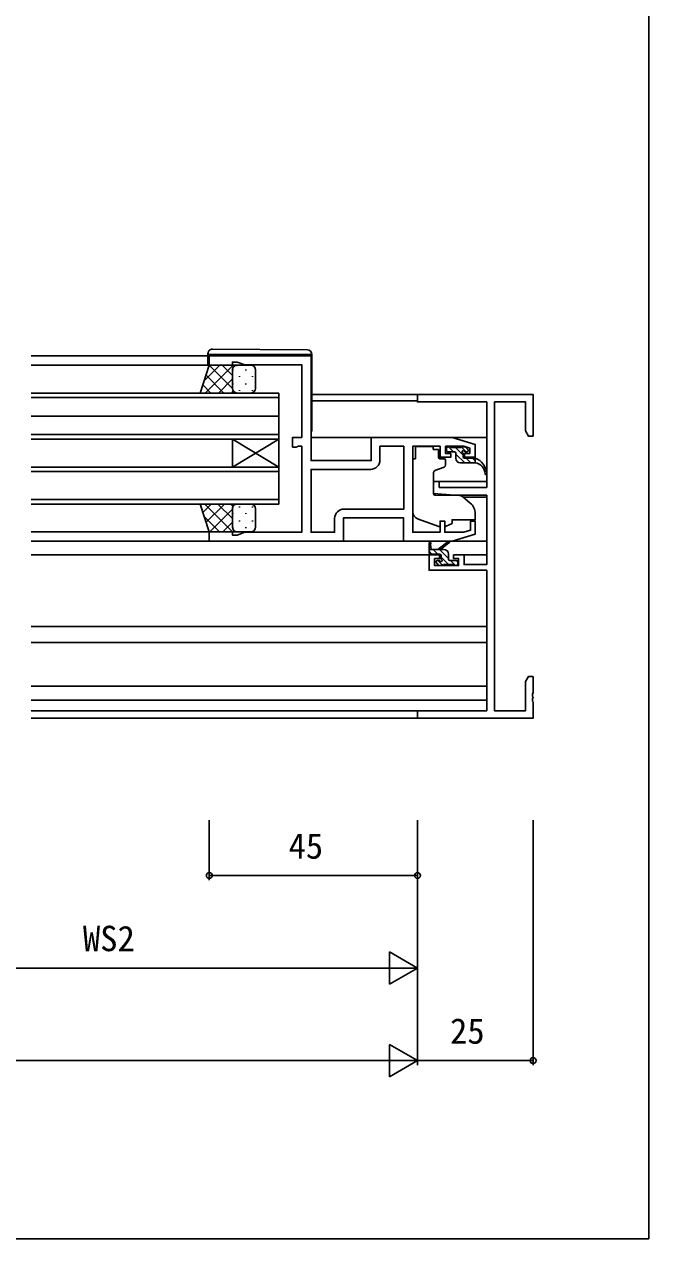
# Model space of a CAD drawing. Units: millimetres, scale not verified. Extents: x -437 to 438, y -281 to 278.
# Drawn here: x 303.2 to 438.2, y -281.1 to -18.6 of the extents above; entities that cross this region are included whole.
import ezdxf
from ezdxf.enums import TextEntityAlignment as Align

# ---------------------------------------------------------------- set-up
doc = ezdxf.new("R2010")
doc.units = ezdxf.units.MM
doc.header["$LTSCALE"] = 2
for name, color, linetype in [('0-2_YKK_11', 7, 'Continuous'), ('0-3_YKK_12', 2, 'Continuous'), ('0-4_YKK_13', 4, 'Continuous'), ('0-6_YKK_D', 6, 'Continuous'), ('0-7_YKK_ZWAK', 7, 'Continuous')]:
    doc.layers.add(name, color=color, linetype=linetype)
doc.styles.add('ＭＳ ゴシック', font='')
doc.styles.get('ＭＳ ゴシック').set_extended_font_data('MS Gothic')

msp = doc.modelspace()

# ---------------------------------------------------------------- linework, layer by layer
at = {"layer": '0-2_YKK_11'}
for points in [[(372.2, -130.3), (343.2, -130.3), (343.2, -128.3), (348.2, -128.3), (348.2, -129), (349.2, -129), (350.848, -128.4), (363.2, -128.4), (363.2, -109.8), (362.346, -109.8), (362.173, -109.9), (362, -110), (361.2, -110), (361.2, -107.9), (363.2, -107.9), (363.2, -92.2), (350.848, -92.2), (349.2, -91.6), (348.2, -91.6), (348.2, -92.3), (343.2, -92.3), (343.2, -90.3), (365.2, -90.3), (365.2, -112.9), (378.2, -112.9), (378.2, -107.9), (395.7, -107.9), (400.7, -109.4), (400.7, -112.2), (398.4, -112.2), (398.4, -111.4), (399.5, -111.4), (399.5, -110.188), (398.205, -109.8), (394.3, -109.8), (394.3, -111.4), (395.4, -111.4), (395.4, -112.2), (393.1, -112.2), (393.1, -109.8)], [(403.2, -100.23), (388.2, -100.23), (388.2, -98.6), (413.2, -98.6), (413.2, -107.6), (412.2, -107.6), (411.57, -106.509), (411.57, -100.23), (404.83, -100.23)], [(404.83, -100.23), (404.83, -166.97), (411.57, -166.97), (411.57, -160.691), (412.2, -159.6), (413.2, -159.6), (413.2, -163.142), (413.08, -163.325), (413.08, -163.875), (413.2, -164.058), (413.2, -164.142), (413.08, -164.325), (413.08, -164.875), (413.2, -165.058), (413.2, -168.6), (388.2, -168.6), (388.2, -166.97), (403.2, -166.97), (403.2, -136.6), (390.7, -136.6), (390.7, -133.3), (393, -133.3), (393, -134.1), (391.9, -134.1), (391.9, -135.6), (397.1, -135.6), (397.1, -134.1), (396, -134.1), (396, -133.3), (398.3, -133.3), (398.3, -135.4), (403.2, -135.4), (403.2, -120.4), (396.2, -120.4), (391.7, -120.006), (391.7, -117.4), (392.9, -117.4), (392.9, -118.7), (403.2, -118.7), (403.2, -100.23)], [(393.1, -109.8), (387.2, -109.8), (387.2, -128.4), (393.1, -128.4), (393.1, -126), (394.1, -126), (394.1, -128.4), (398.205, -128.4), (399.7, -127.952), (399.7, -126), (400.7, -126), (400.7, -128.8), (395.7, -130.3), (385.2, -130.3), (385.2, -125.3), (372.2, -125.3), (372.2, -130.3)], [(385.27, -109.8), (385.27, -123.4), (372.3, -123.4)], [(380.1, -112.8), (380.1, -109.8), (385.27, -109.8)], [(370.3, -125.4), (370.3, -128.4), (365.2, -128.4), (365.2, -114.8), (378.1, -114.8)]]:
    msp.add_lwpolyline(points, dxfattribs=at)
for centre, start, end in [((378.1, -112.8), 270.00001, 359.99999), ((372.3, -125.4), 90.00001, 179.99999)]:
    msp.add_arc(centre, 2, start, end, dxfattribs=at)
at = {"layer": '0-3_YKK_12'}
for p, q in [((342.9, -90.3), (304.7, -90.3)), ((343.7, -92.3), (304.7, -92.3)), ((304.7, -98.3), (358.2, -98.3)), ((358.2, -99.3), (304.7, -99.3)), ((358.2, -98.3), (358.2, -108.3)), ((388.5, -98.6), (365.4, -98.6)), ((388.2, -100), (365.4, -100)), ((358.2, -103.3), (304.7, -103.3)), ((358.2, -107.3), (304.7, -107.3)), ((304.7, -108.3), (358.2, -108.3)), ((348.2, -108.3), (348.2, -114.3)), ((358.2, -108.3), (348.2, -114.3)), ((358.2, -114.3), (348.2, -108.3)), ((358.2, -108.3), (358.2, -114.3)), ((378.7, -107.9), (365.2, -107.9)), ((403.2, -107.9), (395.627, -107.9)), ((304.7, -114.3), (358.2, -114.3)), ((358.2, -115.3), (304.7, -115.3)), ((403.2, -117.4), (391.7, -117.4)), ((304.7, -121.3), (358.2, -121.3)), ((403.2, -120.8), (398.077, -120.8)), ((343.7, -128.3), (304.7, -128.3)), ((343.7, -130.3), (304.7, -130.3)), ((391.7, -133.3), (304.7, -133.3)), ((403.2, -133.3), (397.3, -133.3)), ((403.2, -148.8), (304.7, -148.8)), ((403.2, -152.2), (304.7, -152.2)), ((403.2, -164.7), (304.7, -164.7)), ((388.5, -166.97), (304.7, -166.97)), ((388.5, -168.6), (304.7, -168.6))]:
    msp.add_line(p, q, dxfattribs=at)
msp.add_lwpolyline([(358.2, -114.3), (358.2, -122.3), (304.7, -122.3)], dxfattribs=at)
at = {"layer": '0-4_YKK_13'}
for p, q in [((343.909, -88.812), (364.409, -88.991)), ((342.9, -90), (342.9, -89.812)), ((343.404, -90), (342.9, -90)), ((342.9, -90.3), (342.9, -90)), ((342.9, -90.3), (342.9, -92.3)), ((364.904, -90), (343.404, -90)), ((365.4, -90), (365.4, -90.3)), ((365.4, -106.3), (365.4, -90)), ((345.503, -92.3), (342.048, -95.755)), ((348.332, -92.3), (342.332, -98.3)), ((346.351, -98.3), (342.488, -94.436)), ((348.2, -97.32), (343.195, -92.315)), ((348.2, -94.492), (346.008, -92.3)), ((348.2, -93.3), (348.2, -97.3)), ((348.2, -93.3), (348.2, -97.3)), ((348.29, -93.22), (348.29, -93.42)), ((348.887, -92.35), (348.837, -92.3)), ((352.2, -92.3), (349.2, -92.3)), ((351.12, -93.22), (351.12, -93.42)), ((353.2, -97.3), (353.2, -93.3)), ((343.523, -98.3), (341.781, -96.558)), ((348.2, -95.26), (345.16, -98.3)), ((348.29, -96.25), (348.29, -96.45)), ((349.705, -94.635), (349.705, -94.835)), ((351.12, -96.25), (351.12, -96.45)), ((352.535, -94.635), (352.535, -94.835)), ((348.395, -97.893), (347.989, -98.3)), ((349.18, -98.3), (349.18, -98.3)), ((349.2, -98.3), (352.2, -98.3)), ((349.705, -97.665), (349.705, -97.865)), ((352.535, -97.665), (352.535, -97.865)), ((391.6, -109.83), (387.8, -109.83)), ((387.8, -109.83), (387.8, -110.5)), ((391.6, -109.83), (391.6, -110.5)), ((394.5, -110.7), (394.5, -110.2)), ((394.8, -109.9), (395.3, -109.9)), ((394.913, -109.9), (396.013, -111)), ((395.5, -110.1), (397.6, -110.1)), ((396.46, -110.1), (398.1, -111.74)), ((397.662, -109.955), (398.707, -111)), ((397.8, -109.9), (398.4, -109.9)), ((398.612, -109.988), (399.112, -110.488)), ((387.8, -112.5), (387.2, -112.5)), ((387.2, -124.055), (387.2, -112.5)), ((387.8, -111.5), (387.8, -110.5)), ((387.8, -112.5), (387.8, -111.5)), ((391.6, -110.5), (392.77, -110.5)), ((392.77, -111.5), (392.77, -110.5)), ((392.77, -111.5), (392.77, -112.2)), ((393.07, -112.5), (394, -112.5)), ((394.3, -112.8), (394.3, -113.85)), ((396.2, -111), (394.8, -111)), ((396.5, -111.3), (396.5, -112.4)), ((396.5, -111.487), (398.413, -113.4)), ((398.1, -111.461), (398.1, -112.1)), ((398.4, -112.4), (400.7, -112.4)), ((398.9, -111), (398.561, -111)), ((398.76, -112.4), (399.76, -113.4)), ((400.107, -112.4), (400.7, -112.993)), ((391.7, -115.496), (391.7, -120.103)), ((393.971, -114.32), (391.971, -115.048)), ((391.917, -120.402), (397.303, -120.449)), ((397.937, -120.683), (399.628, -122.102)), ((343.623, -122.3), (341.806, -124.117)), ((348.232, -128.3), (342.232, -122.3)), ((346.451, -122.3), (342.513, -126.239)), ((348.2, -125.44), (345.06, -122.3)), ((348.355, -122.766), (347.889, -122.3)), ((348.2, -127.3), (348.2, -123.3)), ((348.2, -127.3), (348.2, -123.3)), ((349.2, -122.3), (352.2, -122.3)), ((349.705, -123.035), (349.705, -122.835)), ((352.535, -123.035), (352.535, -122.835)), ((353.2, -123.3), (353.2, -127.3)), ((345.403, -128.3), (342.098, -124.995)), ((348.2, -123.38), (343.28, -128.3)), ((348.29, -124.45), (348.29, -124.25)), ((349.705, -126.065), (349.705, -125.865)), ((351.12, -124.45), (351.12, -124.25)), ((352.535, -126.065), (352.535, -125.865)), ((392.828, -127.141), (388.191, -125.466)), ((395.7, -126), (395.7, -126.497)), ((400.7, -124.4), (400.7, -125.7)), ((348.2, -126.208), (346.108, -128.3)), ((348.29, -127.48), (348.29, -127.28)), ((348.965, -128.272), (348.937, -128.3)), ((352.2, -128.3), (349.2, -128.3)), ((351.12, -127.48), (351.12, -127.28)), ((394.394, -127.106), (395.7, -126.497)), ((385.7, -130.3), (371.7, -130.3)), ((390.7, -132.8), (390.7, -130.801)), ((391, -130.974), (391.199, -132.1)), ((392.6, -132.1), (394.818, -130.417)), ((393.2, -132.1), (395.019, -130.699)), ((395.627, -130.3), (403.2, -130.3)), ((393.9, -132.1), (390.7, -132.1)), ((391.239, -133.1), (390.7, -132.561)), ((393, -133.1), (391, -133.1)), ((392.586, -133.1), (391.586, -132.1)), ((394.9, -134.067), (392.933, -132.1)), ((393.3, -134.039), (393.3, -133.4)), ((394.886, -135.4), (393.3, -133.814)), ((394.744, -132.564), (394.436, -132.256)), ((394.9, -134.2), (394.9, -133.1)), ((392.788, -135.512), (392.288, -135.012)), ((392.5, -134.5), (392.839, -134.5)), ((393.708, -135.569), (392.639, -134.5)), ((393.6, -135.6), (393, -135.6)), ((395.9, -135.4), (393.8, -135.4)), ((395.2, -134.5), (396.6, -134.5)), ((396.433, -135.6), (395.333, -134.5)), ((396.6, -135.6), (396.1, -135.6)), ((396.884, -134.704), (396.696, -134.516)), ((396.9, -134.8), (396.9, -135.3)), ((304.7, -161.7), (403.2, -161.7))]:
    msp.add_line(p, q, dxfattribs=at)
for points in [[(365.4, -89.991), (365.4, -90), (364.904, -90)], [(349.2, -98.3), (341.2, -98.3), (343.2, -92.3), (349.2, -92.3)], [(397.5, -113.4), (400.7, -113.4), (400.7, -112.4)], [(349.2, -122.3), (341.2, -122.3), (343.2, -128.3), (349.2, -128.3)], [(400.7, -125.7), (395.7, -125.7), (395.7, -126)]]:
    msp.add_lwpolyline(points, dxfattribs=at)
for centre, radius, start, end in [((343.9, -89.812), 1, 89.5, 180), ((364.4, -89.991), 1, 0, 89.5), ((349.2, -93.3), 1, 90.0001, 180.0001), ((349.2, -93.3), 1, 90.0001, 180.0001), ((352.2, -93.3), 1, 0.0001, 90.0001), ((349.2, -97.3), 1, 180.0001, 270.0001), ((349.2, -97.3), 1, 180.0001, 270.0001), ((352.2, -97.3), 1, 270.0001, 0.0001), ((364.9, -106.3), 0.5, 306.86983, 0), ((394.8, -110.2), 0.3, 90, 180), ((395.3, -110.1), 0.2, 0, 90), ((397.8, -110.1), 0.2, 90, 180), ((398.4, -110.2), 0.3, 45, 90), ((393.07, -112.2), 0.3, 180, 270), ((394, -112.8), 0.3, 0, 90), ((394.8, -110.7), 0.3, 180, 270), ((396.2, -111.3), 0.3, 0, 90), ((397.5, -112.4), 1, 180, 270), ((398.1, -111), 0.25, 33.05573, 236.94427), ((397.8, -111.461), 0.3, 0, 56.94427), ((398.4, -112.1), 0.3, 180, 270), ((398.561, -110.7), 0.3, 213.05573, 270), ((398.9, -110.7), 0.3, 270, 45), ((399.443, -115.943), 3.76, 4.68683, 70.45854), ((392.2, -115.496), 0.5, 110, 180), ((393.8, -113.85), 0.5, 290, 0), ((400.406, -115.787), 2.405, 0.53215, 82.97491), ((403, -115.7), 0.2, 198.82917, 18.74365), ((392, -120.103), 0.3, 180, 269.5), ((397.294, -121.449), 1, 50, 89.5), ((349.2, -123.3), 1, 89.9999, 179.9999), ((349.2, -123.3), 1, 89.9999, 179.9999), ((352.2, -123.3), 1, 359.9999, 89.9999), ((397.7, -124.4), 3, 0, 50), ((388.7, -124.055), 1.5, 180, 250.14674), ((349.2, -127.3), 1, 179.9999, 269.9999), ((349.2, -127.3), 1, 179.9999, 269.9999), ((352.2, -127.3), 1, 269.9999, 359.9999), ((393.168, -126.2), 1, 250.14674, 266.11316), ((393.971, -126.2), 1, 277.40692, 295), ((390.9, -130.801), 0.2, 300, 180), ((395, -130.5), 0.2, 275.58289, 155.58289), ((391, -132.8), 0.3, 180, 270), ((393, -133.4), 0.3, 0, 90), ((393.9, -133.1), 1, 0, 90), ((392.5, -134.8), 0.3, 90, 225), ((393, -135.3), 0.3, 225, 270), ((392.839, -134.8), 0.3, 33.05573, 90), ((393.3, -134.5), 0.25, 213.05573, 56.94427), ((393.6, -134.039), 0.3, 180, 236.94427), ((393.6, -135.4), 0.2, 270, 0), ((395.2, -134.2), 0.3, 180, 270), ((396.1, -135.4), 0.2, 180, 270), ((396.6, -134.8), 0.3, 0, 90), ((396.6, -135.3), 0.3, 270, 0)]:
    msp.add_arc(centre, radius, start, end, dxfattribs=at)
at = {"layer": '0-6_YKK_D'}
for p, q in [((343.2, -190.6), (343.2, -203.6)), ((388.2, -190.6), (388.2, -243.6)), ((388.2, -190.6), (388.2, -223.6)), ((388.2, -190.6), (388.2, -243.6)), ((388.2, -190.6), (388.2, -203.6)), ((413.2, -190.6), (413.2, -243.6)), ((388.2, -202.6), (343.2, -202.6)), ((388.2, -222.6), (382.138, -219.1)), ((382.138, -219.1), (382.138, -226.1)), ((381.2, -222.6), (270.2, -222.6)), ((388.2, -222.6), (376.076, -222.6)), ((388.2, -222.6), (382.138, -226.1)), ((388.2, -242.6), (382.138, -239.1)), ((382.138, -239.1), (382.138, -246.1)), ((-91.8, -242.6), (381.2, -242.6)), ((388.2, -242.6), (376.076, -242.6)), ((388.2, -242.6), (382.138, -246.1)), ((388.2, -242.6), (413.2, -242.6))]:
    msp.add_line(p, q, dxfattribs=at)
for centre in [(343.2, -202.6), (388.2, -202.6), (413.2, -242.6)]:
    msp.add_circle(centre, 0.637, dxfattribs=at)
at = {"layer": '0-7_YKK_ZWAK'}
msp.add_lwpolyline([(-436.8, -281.1), (438.2, -281.1), (438.2, 243.9)], dxfattribs=at)

# ---------------------------------------------------------------- texts
at = {"layer": '0-6_YKK_D', "style": 'ＭＳ ゴシック'}
for s, p in [('45', (360.331, -200.6)), ('WS2', (315.878, -220.6)), ('25', (395.245, -240.6))]:
    msp.add_text(s, height=5.499, dxfattribs=at).set_placement(p, align=Align.BOTTOM_LEFT)

doc.saveas('drawing.dxf')
